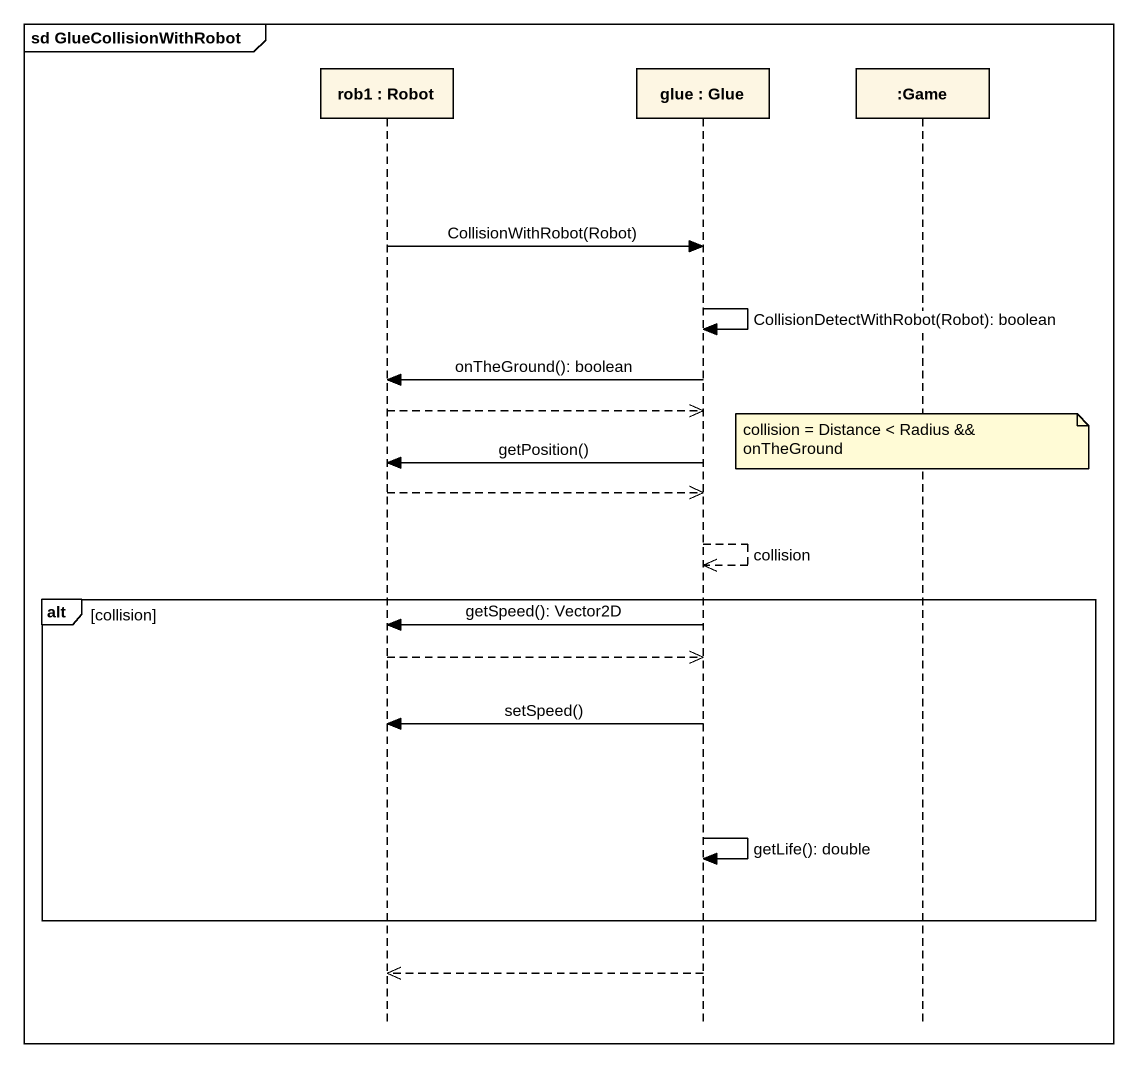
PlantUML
@startuml
mainframe sd GlueCollisionWithRobot
hide footbox
participant "rob1 : Robot" as rob1
participant "glue : Glue" as glue
participant ":Game" as Game

rob1 -> glue : CollisionWithRobot(Robot)
glue -> glue : CollisionDetectWithRobot(Robot): boolean
glue -> rob1 : onTheGround(): boolean
rob1 -->> glue
note over Game : collision = Distance < Radius && onTheGround
glue -> rob1 : getPosition()
rob1 -->> glue
glue -->> glue : collision
alt collision
  glue -> rob1 : getSpeed(): Vector2D
  rob1 -->> glue
  glue -> rob1 : setSpeed()
  glue -> glue : getLife(): double
end
glue -->> rob1
@enduml
